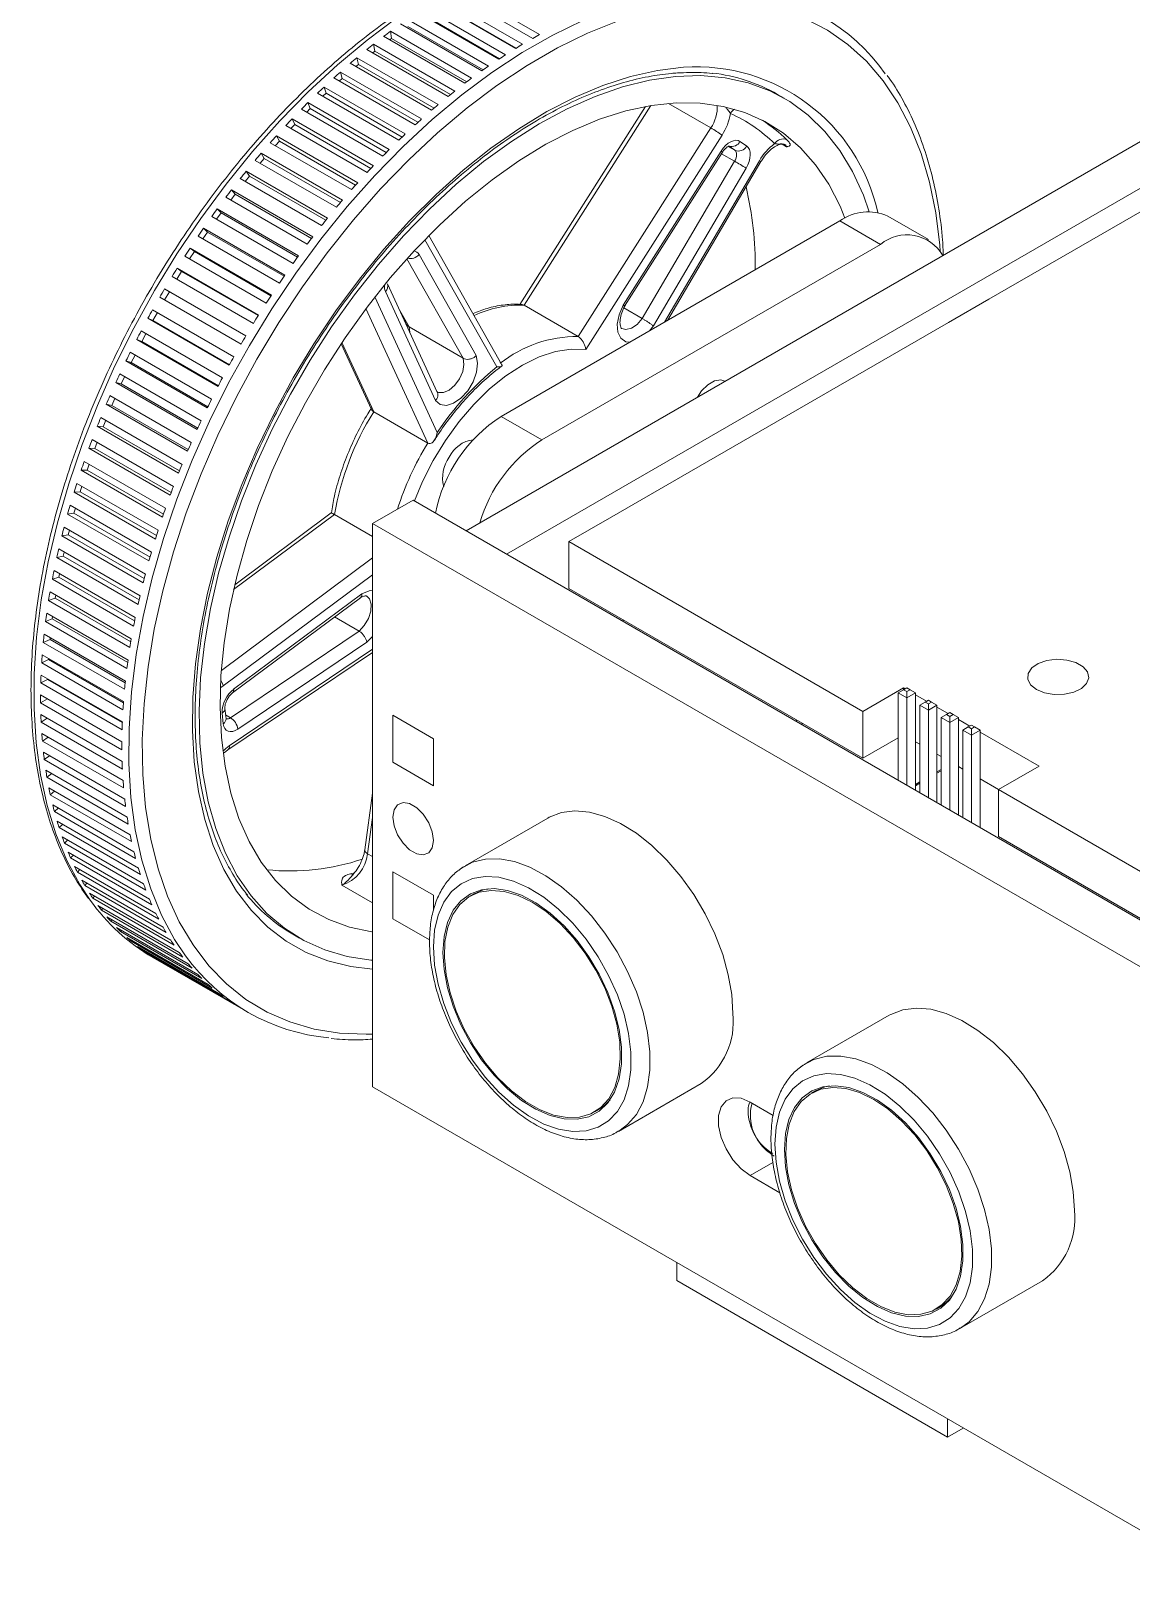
# Model space of a CAD drawing. Header units: millimetres. Extents: x 2 to 418, y 2 to 295.
# Drawn here: x 149.8 to 207.3, y 174.2 to 254.8 of the extents above; entities that cross this region are included whole.
import ezdxf

# ---------------------------------------------------------------- set-up
doc = ezdxf.new("R2010")
doc.units = ezdxf.units.MM

msp = doc.modelspace()

# ---------------------------------------------------------------- linework, layer by layer
at = {"color": 7, "linetype": 'Continuous', "lineweight": 15}
for p, q in [((175.151, 253.878), (170.909, 256.328)), ((175.505, 254.092), (171.262, 256.541)), ((176.04, 254.401), (171.797, 256.851)), ((176.393, 254.598), (172.151, 257.047)), ((174.264, 253.313), (170.021, 255.762)), ((174.617, 253.543), (170.374, 255.992)), ((174.307, 253.341), (170.397, 255.599)), ((175.167, 253.888), (171.27, 256.138)), ((172.849, 252.321), (168.606, 254.771)), ((168.658, 254.398), (168.606, 254.771)), ((173.379, 252.706), (169.137, 255.155)), ((173.731, 252.953), (169.488, 255.402)), ((173.447, 252.754), (169.526, 255.018)), ((171.972, 251.651), (167.729, 254.1)), ((167.796, 253.738), (167.729, 254.1)), ((172.499, 252.059), (168.256, 254.509)), ((168.567, 254.329), (168.658, 254.398)), ((172.59, 252.128), (168.658, 254.398)), ((216.819, 254.266), (172.554, 228.712)), ((170.757, 250.649), (166.515, 253.099)), ((166.808, 252.929), (166.94, 253.041)), ((171.101, 250.942), (166.859, 253.391)), ((166.94, 253.041), (166.859, 253.391)), ((170.889, 250.762), (166.94, 253.041)), ((171.624, 251.373), (167.382, 253.822)), ((167.683, 253.649), (167.796, 253.738)), ((171.736, 251.464), (167.796, 253.738)), ((218.94, 253.041), (174.675, 227.488)), ((169.899, 249.889), (165.656, 252.338)), ((165.942, 252.173), (166.092, 252.308)), ((170.239, 250.196), (165.997, 252.645)), ((166.092, 252.308), (165.997, 252.645)), ((170.048, 250.024), (166.092, 252.308)), ((169.051, 249.093), (164.808, 251.542)), ((165.088, 251.381), (165.254, 251.539)), ((169.387, 249.414), (165.144, 251.863)), ((165.254, 251.539), (165.144, 251.863)), ((169.216, 249.252), (165.254, 251.539)), ((189.163, 251.275), (188.809, 251.479)), ((168.215, 248.263), (163.972, 250.712)), ((164.246, 250.554), (164.427, 250.736)), ((168.546, 248.597), (164.303, 251.047)), ((164.427, 250.736), (164.303, 251.047)), ((168.395, 248.446), (164.427, 250.736)), ((181.923, 250.846), (175.361, 240.519)), ((167.392, 247.401), (163.149, 249.85)), ((163.419, 249.695), (163.612, 249.901)), ((167.718, 247.748), (163.475, 250.197)), ((163.612, 249.901), (163.475, 250.197)), ((167.585, 247.608), (163.612, 249.901)), ((162.606, 248.804), (162.812, 249.035)), ((166.904, 246.867), (162.661, 249.316)), ((162.812, 249.035), (162.661, 249.316)), ((166.789, 246.739), (162.812, 249.035)), ((178.41, 238.841), (185.331, 249.732)), ((185.915, 249.352), (178.802, 238.158)), ((186.851, 249.024), (187.2, 248.786)), ((166.105, 245.956), (161.862, 248.405)), ((162.026, 248.139), (161.862, 248.405)), ((166.584, 246.508), (162.341, 248.957)), ((180.755, 240.477), (185.868, 248.523)), ((180.833, 240.427), (185.936, 248.459)), ((199.848, 240.795), (213.283, 248.551)), ((165.324, 245.017), (161.081, 247.466)), ((161.258, 247.215), (161.081, 247.466)), ((165.792, 245.585), (161.549, 248.035)), ((161.811, 247.884), (162.026, 248.139)), ((166.007, 245.841), (162.026, 248.139)), ((181.748, 239.781), (186.572, 247.987)), ((187.172, 247.633), (182.333, 239.4)), ((183.075, 239.684), (187.945, 247.97)), ((165.018, 244.635), (160.775, 247.084)), ((161.033, 246.935), (161.258, 247.215)), ((165.242, 244.915), (161.258, 247.215)), ((164.262, 243.659), (160.02, 246.108)), ((160.275, 245.961), (160.507, 246.265)), ((164.561, 244.05), (160.318, 246.5)), ((160.507, 246.265), (160.318, 246.5)), ((164.494, 243.964), (160.507, 246.265)), ((163.527, 242.658), (159.285, 245.108)), ((159.538, 244.961), (159.776, 245.291)), ((163.817, 243.059), (159.575, 245.508)), ((159.776, 245.291), (159.575, 245.508)), ((163.765, 242.988), (159.776, 245.291)), ((196.691, 243.9), (194.57, 245.125)), ((158.823, 243.939), (159.066, 244.293)), ((163.095, 242.045), (158.852, 244.494)), ((159.066, 244.293), (158.852, 244.494)), ((163.057, 241.99), (159.066, 244.293)), ((174.392, 234.672), (192.07, 244.877)), ((194.191, 243.653), (192.07, 244.877)), ((162.395, 241.009), (158.152, 243.458)), ((158.378, 243.275), (158.152, 243.458)), ((162.814, 241.635), (158.571, 244.084)), ((174.432, 237.364), (170.613, 244.113)), ((176.514, 233.447), (194.191, 243.653)), ((162.123, 240.591), (157.88, 243.04)), ((158.131, 242.896), (158.378, 243.275)), ((162.369, 240.97), (158.378, 243.275)), ((170.104, 243.124), (173.088, 237.851)), ((161.456, 239.528), (157.213, 241.977)), ((157.463, 241.833), (157.712, 242.236)), ((161.718, 239.953), (157.476, 242.402)), ((157.712, 242.236), (157.476, 242.402)), ((161.705, 239.932), (157.712, 242.236)), ((156.821, 240.753), (157.071, 241.181)), ((161.067, 238.879), (156.824, 241.329)), ((157.071, 241.181), (156.824, 241.329)), ((161.064, 238.876), (157.071, 241.181)), ((170.964, 235.507), (168.348, 241.186)), ((171.057, 235.936), (168.449, 241.599)), ((168.453, 241.589), (168.449, 241.599)), ((160.441, 237.79), (156.198, 240.239)), ((160.814, 238.448), (156.572, 240.897)), ((178.41, 238.841), (175.581, 240.474)), ((181.748, 239.781), (180.788, 240.335)), ((199.848, 240.795), (197.727, 239.57)), ((160.199, 237.352), (155.956, 239.802)), ((155.956, 239.802), (156.214, 239.672)), ((156.214, 239.672), (156.448, 240.095)), ((160.207, 237.367), (156.214, 239.672)), ((169.319, 239.71), (169.462, 239.457)), ((172.408, 237.709), (169.579, 239.342)), ((180.049, 229.365), (197.727, 239.57)), ((159.611, 236.244), (155.369, 238.693)), ((155.369, 238.693), (155.636, 238.582)), ((159.842, 236.686), (155.599, 239.136)), ((155.636, 238.582), (155.849, 238.991)), ((159.628, 236.277), (155.636, 238.582)), ((159.271, 235.571), (155.028, 238.02)), ((155.086, 237.48), (155.279, 237.875)), ((166.034, 238.468), (167.619, 235.027)), ((159.052, 235.124), (154.809, 237.573)), ((154.809, 237.573), (155.086, 237.48)), ((159.077, 235.176), (155.086, 237.48)), ((158.521, 233.994), (154.279, 236.443)), ((154.279, 236.443), (154.565, 236.369)), ((158.729, 234.445), (154.486, 236.894)), ((154.565, 236.369), (154.739, 236.748)), ((158.554, 234.066), (154.565, 236.369)), ((158.022, 232.857), (153.779, 235.307)), ((153.779, 235.307), (154.073, 235.252)), ((158.217, 233.311), (153.974, 235.76)), ((154.073, 235.252), (154.229, 235.613)), ((171.055, 235.963), (171.04, 235.973)), ((157.736, 232.17), (153.493, 234.619)), ((158.061, 232.95), (154.073, 235.252)), ((170.563, 233.283), (167.735, 234.916)), ((174.392, 234.672), (176.514, 233.447)), ((157.553, 231.715), (153.31, 234.164)), ((153.31, 234.164), (153.613, 234.128)), ((153.613, 234.128), (153.75, 234.471)), ((157.598, 231.828), (153.613, 234.128)), ((157.117, 230.57), (152.874, 233.019)), ((152.874, 233.019), (153.183, 233.002)), ((157.286, 231.026), (153.044, 233.475)), ((153.183, 233.002), (153.304, 233.325)), ((157.166, 230.703), (153.183, 233.002)), ((156.869, 229.879), (152.627, 232.328)), ((152.786, 231.874), (152.89, 232.176)), ((152.47, 231.872), (152.786, 231.874)), ((156.713, 229.422), (152.47, 231.872)), ((156.765, 229.577), (152.786, 231.874)), ((152.1, 230.725), (152.422, 230.746)), ((156.342, 228.276), (152.1, 230.725)), ((156.486, 228.732), (152.243, 231.181)), ((152.422, 230.746), (152.51, 231.027)), ((156.397, 228.452), (152.422, 230.746)), ((156.136, 227.587), (151.893, 230.036)), ((152.092, 229.622), (152.165, 229.879)), ((167.675, 229.08), (169.796, 230.304)), ((169.796, 230.304), (213.92, 204.833)), ((155.821, 226.446), (151.578, 228.895)), ((151.764, 229.581), (152.092, 229.622)), ((156.006, 227.132), (151.764, 229.581)), ((156.062, 227.33), (152.092, 229.622)), ((165.524, 229.643), (160.484, 225.892)), ((167.675, 228.407), (165.687, 229.554)), ((167.675, 229.08), (211.798, 203.608)), ((167.675, 229.08), (167.675, 199.684)), ((177.928, 228.14), (180.049, 229.365)), ((151.462, 228.442), (151.796, 228.501)), ((155.705, 225.993), (151.462, 228.442)), ((151.796, 228.501), (151.855, 228.735)), ((155.76, 226.213), (151.796, 228.501)), ((193.272, 219.282), (177.928, 228.14)), ((177.928, 225.691), (177.928, 228.14)), ((151.196, 227.31), (151.534, 227.388)), ((155.439, 224.86), (151.196, 227.31)), ((155.54, 225.31), (151.298, 227.759)), ((151.534, 227.388), (151.581, 227.596)), ((155.493, 225.102), (151.534, 227.388)), ((155.296, 224.183), (151.053, 226.632)), ((151.308, 226.282), (151.343, 226.464)), ((150.966, 226.186), (151.308, 226.282)), ((155.208, 223.737), (150.966, 226.186)), ((155.259, 224.001), (151.308, 226.282)), ((193.272, 216.833), (177.928, 225.691)), ((150.771, 225.072), (151.117, 225.188)), ((155.014, 222.623), (150.771, 225.072)), ((155.087, 223.065), (150.844, 225.514)), ((151.117, 225.188), (151.142, 225.342)), ((155.061, 222.911), (151.117, 225.188)), ((160.373, 220.248), (167.043, 225.212)), ((160.428, 220.445), (167.112, 225.419)), ((150.614, 223.972), (150.962, 224.105)), ((154.915, 221.959), (150.672, 224.408)), ((150.962, 224.105), (150.978, 224.231)), ((154.897, 221.833), (150.962, 224.105)), ((166.972, 223.473), (165.696, 224.209)), ((180.756, 223.977), (180.756, 224.058)), ((154.779, 220.866), (150.536, 223.316)), ((154.856, 221.522), (150.614, 223.972)), ((160.264, 218.952), (166.972, 223.473)), ((150.493, 222.885), (150.843, 223.037)), ((154.735, 220.436), (150.493, 222.885)), ((150.843, 223.037), (150.852, 223.133)), ((154.769, 220.771), (150.843, 223.037)), ((167.376, 222.893), (160.647, 218.358)), ((150.408, 221.815), (150.76, 221.985)), ((154.651, 219.366), (150.408, 221.815)), ((154.68, 219.79), (150.438, 222.239)), ((150.76, 221.985), (150.765, 222.05)), ((154.675, 219.725), (150.76, 221.985)), ((160.127, 217.273), (167.675, 222.36)), ((150.362, 220.764), (150.714, 220.951)), ((154.618, 218.731), (150.376, 221.18)), ((150.714, 220.951), (150.715, 220.984)), ((154.617, 218.698), (150.714, 220.951)), ((154.594, 217.691), (150.351, 220.14)), ((154.604, 218.314), (150.362, 220.764)), ((195.393, 220.507), (193.272, 219.282)), ((195.393, 220.416), (195.11, 220.253)), ((195.11, 215.691), (195.11, 220.253)), ((195.56, 219.993), (195.11, 220.253)), ((195.56, 220.512), (195.393, 220.416)), ((195.393, 220.507), (195.472, 220.462)), ((195.393, 220.507), (195.393, 220.416)), ((195.393, 220.416), (195.56, 220.32)), ((195.727, 220.416), (195.56, 220.512)), ((195.56, 220.32), (195.727, 220.416)), ((195.56, 220.32), (195.56, 219.993)), ((196.009, 220.253), (195.56, 219.993)), ((195.56, 215.431), (195.56, 219.993)), ((196.009, 220.253), (195.727, 220.416)), ((196.009, 215.172), (196.009, 220.253)), ((196.009, 220.151), (196.595, 219.813)), ((150.352, 219.732), (150.704, 219.936)), ((154.594, 217.283), (150.352, 219.732)), ((159.886, 218.639), (159.827, 219.197)), ((160.029, 218.896), (159.971, 219.454)), ((193.272, 219.282), (193.272, 216.833)), ((196.516, 219.768), (196.233, 219.604)), ((196.233, 215.043), (196.233, 219.604)), ((196.683, 219.345), (196.233, 219.604)), ((196.683, 219.864), (196.516, 219.768)), ((196.516, 219.768), (196.683, 219.671)), ((196.85, 219.768), (196.683, 219.864)), ((196.683, 219.671), (196.85, 219.768)), ((196.683, 219.671), (196.683, 219.345)), ((197.133, 219.604), (196.683, 219.345)), ((196.683, 214.783), (196.683, 219.345)), ((197.133, 219.604), (196.85, 219.768)), ((197.133, 214.523), (197.133, 219.604)), ((197.133, 219.503), (197.718, 219.165)), ((197.806, 219.216), (197.639, 219.119)), ((197.973, 219.119), (197.806, 219.216)), ((154.606, 216.672), (150.364, 219.121)), ((150.379, 218.722), (150.703, 218.926)), ((154.622, 216.273), (150.379, 218.722)), ((170.857, 217.853), (168.735, 219.077)), ((168.735, 216.628), (168.735, 219.077)), ((197.639, 219.119), (197.357, 218.956)), ((197.357, 214.394), (197.357, 218.956)), ((197.806, 218.696), (197.357, 218.956)), ((197.639, 219.119), (197.806, 219.023)), ((197.806, 219.023), (197.973, 219.119)), ((197.806, 219.023), (197.806, 218.696)), ((198.256, 218.956), (197.806, 218.696)), ((197.806, 214.135), (197.806, 218.696)), ((198.256, 218.956), (197.973, 219.119)), ((198.256, 213.875), (198.256, 218.956)), ((198.256, 218.855), (198.842, 218.516)), ((198.763, 218.471), (198.48, 218.308)), ((198.929, 218.567), (198.763, 218.471)), ((198.763, 218.471), (198.929, 218.374)), ((199.096, 218.471), (198.929, 218.567)), ((198.929, 218.374), (199.096, 218.471)), ((198.929, 218.374), (198.929, 218.048)), ((199.379, 218.308), (199.096, 218.471)), ((154.656, 215.677), (150.414, 218.126)), ((150.444, 217.736), (150.741, 217.937)), ((154.686, 215.287), (150.444, 217.736)), ((170.857, 215.403), (170.857, 217.853)), ((195.11, 217.894), (193.272, 216.833)), ((196.009, 217.702), (196.233, 217.573)), ((198.48, 213.746), (198.48, 218.308)), ((198.929, 218.048), (198.48, 218.308)), ((199.379, 218.308), (198.929, 218.048)), ((198.929, 213.486), (198.929, 218.048)), ((199.379, 213.227), (199.379, 218.308)), ((199.379, 218.206), (202.464, 216.425)), ((154.743, 214.706), (150.501, 217.155)), ((150.545, 216.776), (150.817, 216.972)), ((154.788, 214.327), (150.545, 216.776)), ((159.927, 217.113), (160.127, 217.273)), ((197.133, 217.053), (197.357, 216.924)), ((154.867, 213.761), (150.624, 216.21)), ((150.684, 215.842), (150.931, 216.033)), ((170.857, 215.403), (168.735, 216.628)), ((197.133, 216.053), (197.357, 216.182)), ((198.256, 216.405), (198.48, 216.276)), ((202.464, 216.425), (200.343, 215.2)), ((154.927, 213.393), (150.684, 215.842)), ((155.028, 212.845), (150.785, 215.294)), ((196.009, 215.405), (196.233, 215.534)), ((199.379, 215.757), (200.343, 215.2)), ((200.343, 215.2), (214.627, 206.955)), ((200.343, 215.2), (200.343, 212.751)), ((150.859, 214.937), (151.083, 215.122)), ((155.102, 212.488), (150.859, 214.937)), ((155.225, 211.958), (150.982, 214.407)), ((167.675, 215.014), (167.268, 212.054)), ((151.071, 214.063), (151.272, 214.24)), ((155.313, 211.614), (151.071, 214.063)), ((155.458, 211.103), (151.215, 213.552)), ((176.827, 213.718), (172.511, 211.226)), ((151.318, 213.22), (151.499, 213.388)), ((155.561, 210.771), (151.318, 213.22)), ((200.343, 212.751), (212.505, 205.73)), ((155.727, 210.28), (151.484, 212.729)), ((151.601, 212.411), (151.762, 212.569)), ((155.844, 209.962), (151.601, 212.411)), ((156.031, 209.491), (151.788, 211.941)), ((151.919, 211.637), (152.061, 211.783)), ((156.162, 209.187), (151.919, 211.637)), ((156.37, 208.738), (152.127, 211.188)), ((152.271, 210.898), (152.395, 211.033)), ((156.514, 208.449), (152.271, 210.898)), ((156.743, 208.022), (152.5, 210.472)), ((152.658, 210.197), (152.764, 210.319)), ((168.735, 210.912), (168.735, 208.462)), ((170.857, 209.687), (168.735, 210.912)), ((156.9, 207.748), (152.658, 210.197)), ((157.149, 207.345), (152.906, 209.794)), ((153.077, 209.535), (153.167, 209.644)), ((157.32, 207.086), (153.077, 209.535)), ((170.857, 209.687), (170.857, 208.925)), ((172.978, 209.764), (172.766, 209.641)), ((157.588, 206.706), (153.345, 209.155)), ((153.529, 208.912), (153.603, 209.007)), ((157.772, 206.463), (153.529, 208.912)), ((158.059, 206.108), (153.817, 208.557)), ((154.013, 208.331), (154.071, 208.41)), ((158.255, 205.882), (154.013, 208.331)), ((158.561, 205.552), (154.319, 208.001)), ((170.653, 207.355), (168.735, 208.462)), ((154.527, 207.791), (154.572, 207.855)), ((158.77, 205.342), (154.527, 207.791)), ((159.094, 205.037), (154.851, 207.487)), ((155.071, 207.294), (155.103, 207.341)), ((159.314, 204.845), (155.071, 207.294)), ((163.511, 207.657), (163.865, 207.453)), ((159.656, 204.567), (155.413, 207.016)), ((155.644, 206.841), (155.664, 206.871)), ((159.887, 204.392), (155.644, 206.841)), ((160.246, 204.14), (156.003, 206.59)), ((156.212, 206.444), (161.161, 203.586)), ((156.245, 206.432), (156.253, 206.445)), ((160.488, 203.983), (156.245, 206.432)), ((194.646, 203.431), (190.33, 200.939)), ((180.51, 197.369), (184.827, 199.861)), ((167.675, 199.684), (211.798, 174.212)), ((190.797, 199.477), (190.585, 199.354)), ((179.265, 198.383), (179.477, 198.505)), ((187.38, 198.899), (188.59, 198.201)), ((187.38, 195.062), (188.938, 194.162)), ((183.549, 190.52), (183.549, 189.581)), ((183.549, 189.581), (197.691, 181.417)), ((198.329, 187.083), (202.646, 189.574)), ((197.084, 188.096), (197.296, 188.218)), ((197.691, 182.356), (197.691, 181.417)), ((197.691, 181.417), (198.505, 181.887))]:
    msp.add_line(p, q, dxfattribs=at)
at = {"color": 8, "linetype": 'Continuous', "lineweight": 15}
for p, q in [((182.203, 250.894), (175.581, 240.474)), ((185.331, 249.732), (183.121, 251.007)), ((186.572, 247.987), (185.888, 248.382)), ((186.586, 248.564), (186.238, 248.764)), ((186.586, 248.564), (186.281, 248.772)), ((189.287, 248.747), (189.052, 248.882)), ((182.914, 239.591), (187.867, 248.019)), ((174.157, 237.255), (170.399, 243.896)), ((172.408, 237.709), (169.469, 242.901)), ((170.563, 233.283), (167.332, 240.301)), ((167.797, 240.908), (171.056, 233.832)), ((169.093, 240.2), (169.579, 239.342)), ((169.579, 239.342), (169.622, 239.053)), ((182.333, 239.4), (182.132, 239.14)), ((166.073, 238.526), (167.735, 234.916)), ((165.687, 229.554), (160.425, 225.638)), ((159.786, 221.424), (167.675, 227.295)), ((167.675, 226.416), (159.873, 220.61)), ((160.201, 217.483), (167.675, 222.521)), ((167.675, 223.184), (167.376, 222.893)), ((160.264, 218.952), (160.008, 219.1)), ((189.807, 218.752), (189.807, 218.833)), ((190.09, 218.67), (190.09, 218.589)), ((197.133, 216.121), (197.357, 216.25)), ((196.009, 215.472), (196.233, 215.602)), ((167.675, 213.745), (167.415, 211.854)), ((167.675, 211.704), (167.415, 211.854)), ((166.529, 210.814), (166.736, 210.86)), ((167.675, 209.287), (166.074, 210.211)), ((187.38, 195.062), (188.572, 195.75))]:
    msp.add_line(p, q, dxfattribs=at)
at = {"color": 8, "linetype": 'Continuous', "lineweight": 15, "flags": 128}
for points in [[(197.306, 243.3), (197.282, 243.607), (197.075, 245.295), (196.75, 246.891), (196.309, 248.387), (195.755, 249.775), (195.09, 251.045), (194.32, 252.191), (193.447, 253.206), (192.477, 254.085), (191.416, 254.822), (190.269, 255.413), (189.044, 255.855), (187.747, 256.146), (186.385, 256.282), (184.967, 256.265)], [(168.959, 255.483), (167.389, 254.315), (165.84, 253.024), (164.322, 251.617), (162.842, 250.104), (161.408, 248.491), (160.03, 246.789), (158.714, 245.006), (157.468, 243.153), (156.299, 241.24), (155.213, 239.277), (154.216, 237.277), (153.315, 235.249), (152.514, 233.205), (151.817, 231.157), (151.229, 229.116), (150.753, 227.094), (150.39, 225.102), (150.145, 223.15), (150.017, 221.25), (150.008, 219.413), (150.117, 217.649), (150.344, 215.967), (150.688, 214.377), (151.147, 212.888), (151.718, 211.509), (152.398, 210.246), (152.941, 209.429)], [(157.92, 206.531), (157.347, 207.388), (156.667, 208.651), (156.097, 210.031), (155.638, 211.519), (155.294, 213.109), (155.067, 214.791), (154.957, 216.556), (154.967, 218.393), (155.095, 220.292), (155.34, 222.244), (155.702, 224.237), (156.179, 226.259), (156.767, 228.3), (157.464, 230.348), (158.265, 232.391), (159.166, 234.419), (160.163, 236.42), (161.248, 238.382), (162.418, 240.295), (163.664, 242.148), (164.98, 243.931), (166.358, 245.634), (167.791, 247.246), (169.271, 248.76), (170.79, 250.166), (172.339, 251.457), (173.909, 252.626), (175.491, 253.666), (177.078, 254.571), (178.659, 255.336)], [(180.456, 255.294), (178.896, 254.669), (177.322, 253.9), (175.743, 252.991), (174.169, 251.946), (172.608, 250.771), (171.07, 249.474), (169.562, 248.062), (168.095, 246.543), (166.675, 244.925), (165.312, 243.218), (164.014, 241.432), (162.787, 239.577), (161.638, 237.663), (160.575, 235.701), (159.603, 233.704), (158.727, 231.681), (157.954, 229.645), (157.287, 227.608), (156.73, 225.581), (156.287, 223.575), (155.959, 221.603), (155.749, 219.674), (155.658, 217.802), (155.687, 215.996), (155.834, 214.266), (156.1, 212.623), (156.484, 211.075), (156.981, 209.633), (157.591, 208.303), (158.309, 207.094), (159.132, 206.013), (160.054, 205.065), (161.07, 204.256), (162.175, 203.592), (163.361, 203.075), (164.623, 202.708), (165.954, 202.494), (167.344, 202.435), (167.675, 202.443)], [(167.675, 205.832), (166.541, 205.966), (165.344, 206.259), (164.219, 206.702), (163.175, 207.292), (162.217, 208.025), (161.351, 208.896), (160.584, 209.9), (159.92, 211.03), (159.364, 212.279), (158.919, 213.639), (158.588, 215.101), (158.373, 216.656), (158.276, 218.293), (158.298, 220.001), (158.437, 221.771), (158.694, 223.589), (159.066, 225.445), (159.551, 227.327), (160.147, 229.222), (160.848, 231.117), (161.651, 233.001), (162.551, 234.862), (163.541, 236.687), (164.615, 238.465), (165.767, 240.183), (166.988, 241.831), (168.271, 243.399), (169.607, 244.875), (170.988, 246.251), (172.405, 247.517), (173.849, 248.666), (175.309, 249.689), (176.778, 250.581), (178.245, 251.335), (179.701, 251.947), (181.136, 252.412), (182.541, 252.727), (183.907, 252.891)], [(189.287, 248.747), (189.15, 248.865), (189.145, 248.868)], [(181.097, 238.542), (180.893, 238.573), (180.633, 238.75), (180.479, 239.07), (180.448, 239.496), (180.543, 239.983), (180.755, 240.477)], [(180.682, 239.258), (180.896, 239.203), (181.183, 239.274), (181.48, 239.475), (181.748, 239.781)], [(178.802, 238.158), (178.034, 238.184), (177.219, 238.056), (176.37, 237.778), (175.505, 237.355), (174.638, 236.794), (173.787, 236.107), (172.966, 235.305), (172.192, 234.405), (171.479, 233.422), (170.839, 232.375), (170.286, 231.283), (169.864, 230.265)], [(171.054, 235.96), (171.123, 235.928), (171.387, 235.919), (171.682, 236.047), (171.972, 236.298), (172.216, 236.636), (172.383, 237.018), (172.449, 237.392), (172.408, 237.709)], [(166.972, 223.473), (167.246, 223.766), (167.461, 224.128), (167.587, 224.513), (167.608, 224.869), (167.52, 225.148), (167.379, 225.291)], [(167.112, 225.419), (167.494, 225.58), (167.675, 225.601)], [(159.873, 220.61), (159.763, 220.533), (159.736, 220.515)], [(167.415, 211.854), (167.353, 211.896), (167.306, 211.942), (167.277, 211.989), (167.267, 212.037), (167.268, 212.054)], [(172.193, 211.01), (172.297, 211.089), (172.892, 211.408), (173.564, 211.575), (174.298, 211.587), (175.08, 211.444), (175.892, 211.148), (176.717, 210.706), (177.538, 210.128), (178.337, 209.426), (179.097, 208.614), (179.802, 207.71), (180.437, 206.734), (180.988, 205.705), (181.444, 204.647), (181.794, 203.581), (182.032, 202.53), (182.152, 201.518), (182.152, 200.564), (182.032, 199.69), (181.794, 198.914), (181.444, 198.253), (180.988, 197.721), (180.535, 197.384)], [(166.529, 210.814), (166.6, 210.783), (166.646, 210.772)], [(190.012, 200.724), (190.116, 200.802), (190.711, 201.121), (191.383, 201.288), (192.117, 201.3), (192.899, 201.157), (193.711, 200.861), (194.536, 200.42), (195.357, 199.841), (196.156, 199.139), (196.916, 198.327), (197.621, 197.423), (198.256, 196.447), (198.807, 195.419), (199.263, 194.36), (199.613, 193.294), (199.851, 192.244), (199.971, 191.231), (199.971, 190.277), (199.851, 189.403), (199.613, 188.627), (199.263, 187.966), (198.807, 187.434), (198.354, 187.097)]]:
    msp.add_lwpolyline(points, dxfattribs=at)
at = {"color": 7, "linetype": 'Continuous', "lineweight": 15, "flags": 128}
for points in [[(164.426, 237.615), (165.541, 239.346), (166.729, 241.011), (167.983, 242.598), (169.293, 244.096), (170.651, 245.497), (172.048, 246.791), (173.475, 247.968), (174.922, 249.022), (176.38, 249.945), (177.839, 250.73), (179.288, 251.374), (180.72, 251.871), (182.123, 252.219), (183.489, 252.414), (184.808, 252.456), (186.073, 252.344), (187.274, 252.08), (188.403, 251.664), (189.453, 251.1), (190.417, 250.391), (191.288, 249.542), (192.061, 248.559), (192.731, 247.448), (193.292, 246.217), (193.597, 245.358)], [(165.167, 237.11), (166.242, 238.777), (167.39, 240.378), (168.602, 241.903), (169.869, 243.339), (171.183, 244.677), (172.535, 245.907), (173.914, 247.022), (175.311, 248.013), (176.717, 248.873), (178.121, 249.596), (179.515, 250.177), (180.887, 250.612), (182.228, 250.898), (183.53, 251.033), (184.782, 251.017), (185.976, 250.848), (187.104, 250.528), (188.157, 250.06), (189.129, 249.447), (190.012, 248.693), (190.801, 247.804), (191.489, 246.785), (192.073, 245.644), (192.329, 245.016)], [(185.868, 248.523), (185.979, 248.677), (186.103, 248.813), (186.235, 248.926), (186.371, 249.01), (186.506, 249.063), (186.633, 249.084), (186.75, 249.07), (186.851, 249.024)], [(186.572, 247.987), (186.615, 248.072), (186.649, 248.16), (186.67, 248.247), (186.678, 248.33), (186.674, 248.405), (186.656, 248.471), (186.626, 248.525), (186.586, 248.564)], [(187.2, 248.786), (187.282, 248.708), (187.341, 248.601), (187.376, 248.469), (187.385, 248.318), (187.368, 248.152), (187.326, 247.979), (187.26, 247.803), (187.172, 247.633)], [(173.088, 237.851), (173.157, 237.453), (173.099, 236.979), (172.921, 236.481), (172.641, 236.013), (172.29, 235.626), (171.906, 235.361), (171.531, 235.248), (171.205, 235.298), (170.964, 235.507)], [(167.675, 206.3), (167.579, 206.308), (166.346, 206.497), (165.18, 206.837), (164.089, 207.328), (163.081, 207.965), (162.163, 208.744), (161.34, 209.661), (160.618, 210.709), (160.002, 211.881), (159.496, 213.169), (159.103, 214.565), (158.825, 216.06), (158.666, 217.643), (158.625, 219.304), (158.704, 221.032), (158.901, 222.816), (159.215, 224.643), (159.644, 226.501), (160.185, 228.379), (160.836, 230.263), (161.59, 232.141), (162.444, 234.001), (163.391, 235.83), (164.426, 237.615)], [(167.675, 207.772), (167.641, 207.777), (166.479, 208.021), (165.387, 208.415), (164.374, 208.956), (163.445, 209.64), (162.608, 210.462), (161.869, 211.417), (161.233, 212.498), (160.703, 213.698), (160.285, 215.007), (159.98, 216.417), (159.792, 217.917), (159.721, 219.498), (159.767, 221.148), (159.931, 222.856), (160.211, 224.609), (160.606, 226.396), (161.112, 228.204), (161.726, 230.019), (162.444, 231.83), (163.261, 233.624), (164.17, 235.388), (165.167, 237.11)], [(184.635, 235.686), (184.849, 236.001), (185.178, 236.329), (185.527, 236.531), (185.856, 236.582), (186.065, 236.518)], [(202.323, 220.425), (202.017, 220.673), (201.867, 220.964), (201.888, 221.268), (202.08, 221.551), (202.42, 221.783), (202.873, 221.939), (203.388, 222.001), (203.911, 221.964), (204.384, 221.83), (204.757, 221.615), (204.988, 221.342), (205.053, 221.04), (204.945, 220.743), (204.675, 220.482), (204.273, 220.285), (203.783, 220.175), (203.257, 220.162), (202.752, 220.249), (202.323, 220.425)], [(160.647, 218.358), (160.511, 218.281), (160.378, 218.236), (160.253, 218.225), (160.14, 218.247), (160.043, 218.302), (159.967, 218.388), (159.914, 218.502), (159.886, 218.639)], [(170.857, 212.545), (170.793, 212.163), (170.609, 211.901), (170.326, 211.791), (169.98, 211.845), (169.612, 212.058), (169.266, 212.403), (168.984, 212.839), (168.799, 213.314), (168.735, 213.77), (168.799, 214.152), (168.984, 214.414), (169.266, 214.524), (169.612, 214.47), (169.98, 214.257), (170.326, 213.912), (170.609, 213.476), (170.793, 213.001), (170.857, 212.545)], [(186.484, 203.524), (186.424, 204.51), (186.244, 205.544), (185.949, 206.605), (185.545, 207.67), (185.04, 208.717), (184.446, 209.722), (183.774, 210.664), (183.039, 211.524), (182.258, 212.283), (181.446, 212.926), (180.62, 213.437), (179.8, 213.806), (179.001, 214.026), (178.24, 214.092), (177.536, 214.002), (176.901, 213.759), (176.827, 213.718)], [(170.854, 206.992), (170.914, 206.047), (171.094, 205.054), (171.39, 204.037), (171.793, 203.02), (172.296, 202.026), (172.886, 201.078), (173.55, 200.199), (174.271, 199.409), (175.033, 198.728), (175.818, 198.17), (176.607, 197.749), (177.383, 197.475), (178.127, 197.354), (178.821, 197.389), (179.45, 197.579), (179.998, 197.92), (180.452, 198.404), (180.803, 199.02), (181.042, 199.752), (181.162, 200.584), (181.162, 201.497), (181.042, 202.469), (180.803, 203.476), (180.452, 204.497), (179.998, 205.505), (179.45, 206.479), (178.821, 207.395), (178.127, 208.232), (177.383, 208.97), (176.607, 209.592), (175.818, 210.082), (175.033, 210.431), (174.271, 210.629), (173.55, 210.672), (172.886, 210.559), (172.296, 210.292), (171.793, 209.879), (171.39, 209.327), (171.094, 208.651), (170.914, 207.867), (170.854, 206.992)], [(171.349, 206.706), (171.409, 207.536), (171.589, 208.274), (171.883, 208.902), (172.285, 209.403), (172.783, 209.765), (173.364, 209.978), (174.015, 210.036), (174.717, 209.938), (175.453, 209.687), (176.203, 209.288), (176.949, 208.753), (177.67, 208.096), (178.349, 207.332), (178.967, 206.482), (179.509, 205.569), (179.96, 204.615), (180.309, 203.646), (180.547, 202.686), (180.667, 201.76), (180.667, 200.893), (180.547, 200.106), (180.309, 199.421), (179.96, 198.855), (179.509, 198.422), (178.967, 198.134), (178.349, 197.998), (177.67, 198.018), (176.949, 198.193), (176.203, 198.519), (175.453, 198.987), (174.717, 199.585), (174.015, 200.298), (173.364, 201.107), (172.783, 201.992), (172.285, 202.928), (171.883, 203.893), (171.589, 204.861), (171.409, 205.807), (171.349, 206.706)], [(176.005, 209.325), (175.268, 209.68), (174.55, 209.888), (173.87, 209.944), (173.246, 209.847), (172.694, 209.598), (172.227, 209.204), (171.859, 208.676), (171.598, 208.027), (171.452, 207.275), (171.423, 206.437), (171.514, 205.537), (171.722, 204.598), (172.04, 203.643), (172.462, 202.698), (172.975, 201.786), (173.568, 200.933), (174.223, 200.159), (174.925, 199.485), (175.656, 198.928), (176.396, 198.503), (177.125, 198.221), (177.826, 198.088), (178.481, 198.109), (179.071, 198.283), (179.582, 198.605), (180.001, 199.068), (180.317, 199.658), (180.521, 200.361), (180.608, 201.159), (180.577, 202.03), (180.427, 202.953), (180.164, 203.903), (179.792, 204.856), (179.323, 205.788), (178.768, 206.673), (178.142, 207.489), (177.461, 208.215), (176.743, 208.833), (176.005, 209.325)], [(173.713, 210.029), (173.458, 209.969), (172.978, 209.764)], [(204.303, 193.237), (204.243, 194.223), (204.063, 195.258), (203.768, 196.319), (203.364, 197.384), (202.859, 198.43), (202.265, 199.435), (201.593, 200.378), (200.859, 201.238), (200.077, 201.997), (199.265, 202.639), (198.439, 203.15), (197.619, 203.52), (196.82, 203.74), (196.06, 203.805), (195.355, 203.716), (194.72, 203.472), (194.646, 203.431)], [(188.673, 196.705), (188.733, 195.76), (188.913, 194.768), (189.209, 193.751), (189.613, 192.733), (190.115, 191.739), (190.705, 190.791), (191.369, 189.912), (192.09, 189.123), (192.852, 188.441), (193.637, 187.883), (194.427, 187.462), (195.202, 187.188), (195.946, 187.067), (196.64, 187.102), (197.269, 187.293), (197.817, 187.634), (198.272, 188.118), (198.622, 188.733), (198.861, 189.465), (198.981, 190.298), (198.981, 191.21), (198.861, 192.182), (198.622, 193.19), (198.272, 194.21), (197.817, 195.219), (197.269, 196.193), (196.64, 197.109), (195.946, 197.945), (195.202, 198.683), (194.427, 199.305), (193.637, 199.796), (192.852, 200.144), (192.09, 200.342), (191.369, 200.385), (190.705, 200.272), (190.115, 200.006), (189.613, 199.592), (189.209, 199.041), (188.913, 198.365), (188.733, 197.58), (188.673, 196.705)], [(187.38, 198.899), (186.912, 199.092), (186.481, 199.114), (186.124, 198.962), (185.868, 198.65), (185.735, 198.203), (185.735, 197.657), (185.868, 197.056), (186.124, 196.449), (186.481, 195.885), (186.912, 195.41), (187.38, 195.062)], [(189.168, 196.419), (189.228, 197.249), (189.408, 197.987), (189.702, 198.615), (190.104, 199.116), (190.602, 199.478), (191.183, 199.691), (191.834, 199.749), (192.536, 199.651), (193.272, 199.4), (194.022, 199.001), (194.768, 198.467), (195.489, 197.809), (196.168, 197.045), (196.786, 196.196), (197.328, 195.282), (197.779, 194.328), (198.128, 193.359), (198.366, 192.399), (198.486, 191.473), (198.486, 190.606), (198.366, 189.82), (198.128, 189.134), (197.779, 188.568), (197.328, 188.135), (196.786, 187.847), (196.168, 187.711), (195.489, 187.731), (194.768, 187.906), (194.022, 188.232), (193.272, 188.7), (192.536, 189.298), (191.834, 190.011), (191.183, 190.82), (190.602, 191.705), (190.104, 192.641), (189.702, 193.606), (189.408, 194.574), (189.228, 195.52), (189.168, 196.419)], [(193.835, 199.033), (193.097, 199.39), (192.379, 199.6), (191.699, 199.658), (191.073, 199.562), (190.52, 199.315), (190.052, 198.924), (189.682, 198.398), (189.42, 197.75), (189.272, 196.999), (189.242, 196.163), (189.331, 195.263), (189.537, 194.324), (189.854, 193.369), (190.274, 192.424), (190.787, 191.512), (191.378, 190.657), (192.033, 189.882), (192.735, 189.207), (193.465, 188.648), (194.204, 188.221), (194.935, 187.937), (195.636, 187.802), (196.291, 187.821), (196.882, 187.993), (197.395, 188.313), (197.815, 188.774), (198.132, 189.362), (198.338, 190.064), (198.427, 190.86), (198.397, 191.731), (198.249, 192.653), (197.987, 193.603), (197.617, 194.557), (197.149, 195.488), (196.596, 196.374), (195.971, 197.192), (195.29, 197.919), (194.572, 198.538), (193.835, 199.033)], [(191.532, 199.742), (191.286, 199.685), (190.797, 199.477)], [(179.477, 198.505), (179.794, 198.728), (180.074, 199.009)], [(197.296, 188.218), (197.607, 188.436), (197.893, 188.722)]]:
    msp.add_lwpolyline(points, dxfattribs=at)
at = {"color": 7, "linetype": 'Continuous', "lineweight": 15}
for centre, radius, start, end in [((185.963, 246.548), 10.387, 35.3476, 84.64591), ((189.234, 226.893), 34.68, 126.49845, 127.2205), ((190.343, 225.459), 36.493, 128.29342, 128.99133), ((190.443, 228.933), 29.26, 120.70033, 121.50871), ((189.552, 230.47), 27.483, 118.60735, 119.45019), ((191.469, 224.092), 38.264, 130.02979, 130.70603), ((191.411, 227.392), 31.079, 122.7086, 123.48501), ((192.656, 222.737), 40.065, 131.71372, 132.36915), ((193.476, 224.443), 34.68, 126.49845, 127.2205), ((192.404, 225.923), 32.853, 124.63859, 125.3872), ((184.405, 243.764), 8.883, 60.28001, 83.42896), ((193.739, 221.57), 41.657, 133.3487, 133.98772), ((194.586, 223.01), 36.493, 128.29342, 128.99133), ((194.87, 220.417), 43.273, 134.94135, 135.56425), ((195.712, 221.643), 38.264, 130.02979, 130.70603), ((195.937, 219.387), 44.755, 136.49576, 137.10489), ((196.899, 220.288), 40.065, 131.71372, 132.36915), ((183.385, 250.989), 3.014, 327.08795, 350.26103), ((183.156, 243.319), 7.843, 45.43651, 65.92508), ((183.607, 243.318), 8.119, 45.50479, 56.99929), ((196.977, 218.436), 46.165, 138.01642, 138.61298), ((197.982, 219.121), 41.657, 133.3487, 133.98772), ((182.038, 244.026), 6.587, 53.94621, 60.01275), ((189.094, 248.645), 0.507, 66.35707, 148.96686), ((197.945, 217.596), 47.447, 139.50763, 140.09333), ((199.113, 217.968), 43.273, 134.94135, 135.56425), ((186.775, 248.999), 0.475, 246.41394, 333.36679), ((190.352, 246.6), 2.861, 126.26147, 150.26559), ((198.777, 216.91), 48.525, 140.97273, 141.54993), ((200.179, 216.938), 44.755, 136.49576, 137.10489), ((168.822, 217.237), 35.505, 58.88061, 60.00528), ((201.219, 215.987), 46.165, 138.01642, 138.61298), ((169.289, 242.477), 18.362, 359.52897, 13.14163), ((199.578, 216.284), 49.541, 142.41658, 142.98573), ((202.188, 215.147), 47.447, 139.50763, 140.09333), ((200.231, 215.798), 50.356, 143.84199, 144.40503), ((203.02, 214.461), 48.525, 140.97273, 141.54993), ((193.535, 242.833), 2.515, 65.69284, 125.61762), ((200.797, 215.399), 51.048, 145.25302, 145.81083), ((201.224, 215.115), 51.561, 146.65281, 147.20684), ((203.82, 213.834), 49.541, 142.41658, 142.98573), ((195.567, 241.997), 2.153, 30.00778, 129.73709), ((204.474, 213.349), 50.356, 143.84199, 144.40503), ((201.431, 214.983), 51.807, 148.04413, 148.59664), ((205.04, 212.95), 51.048, 145.25302, 145.81083), ((201.572, 214.898), 51.971, 149.4315, 149.98271), ((205.466, 212.665), 51.561, 146.65281, 147.20684), ((201.504, 214.936), 51.893, 150.81704, 151.36889), ((205.674, 212.534), 51.807, 148.04413, 148.59664), ((201.298, 215.046), 51.66, 152.20471, 152.75823), ((205.815, 212.449), 51.971, 149.4315, 149.98271), ((178.343, 232.388), 6.453, 89.40839, 128.40191), ((200.928, 215.232), 51.245, 153.59766, 154.15416), ((205.747, 212.487), 51.893, 150.81704, 151.36889), ((183.643, 225.544), 15.071, 129.00606, 146.63767), ((200.404, 215.481), 50.665, 154.99894, 155.55966), ((205.541, 212.597), 51.66, 152.20471, 152.75823), ((199.724, 215.784), 49.92, 156.41224, 156.97847), ((205.171, 212.783), 51.245, 153.59766, 154.15416), ((198.872, 216.138), 48.998, 157.84054, 158.41387), ((180.471, 226.981), 15.006, 148.07527, 170.12607), ((178.574, 228.149), 7.748, 122.6593, 168.99541), ((204.646, 213.032), 50.665, 154.99894, 155.55966), ((197.842, 216.536), 47.893, 159.28748, 159.86975), ((203.966, 213.335), 49.92, 156.41224, 156.97847), ((173.141, 231.855), 1.62, 97.50636, 154.50895), ((180.692, 226.938), 7.735, 122.69712, 163.55755), ((196.695, 216.945), 46.676, 160.75714, 161.34953), ((203.115, 213.689), 48.998, 157.84054, 158.41387), ((173.159, 231.48), 1.828, 144.07727, 194.74391), ((195.467, 217.348), 45.384, 162.25334, 162.85673), ((202.084, 214.087), 47.893, 159.28748, 159.86975), ((194.094, 217.76), 43.95, 163.77974, 164.39609), ((200.938, 214.496), 46.676, 160.75714, 161.34953), ((192.551, 218.176), 42.352, 165.34011, 165.9721), ((199.71, 214.899), 45.384, 162.25334, 162.85673), ((190.968, 218.557), 40.724, 166.94, 167.58867), ((198.336, 215.31), 43.95, 163.77974, 164.39609), ((189.275, 218.913), 38.994, 168.58341, 169.25127), ((196.794, 215.727), 42.352, 165.34011, 165.9721), ((187.529, 219.227), 37.22, 170.27511, 170.96412), ((195.211, 216.108), 40.724, 166.94, 167.58867), ((185.795, 219.486), 35.466, 172.02214, 172.7334), ((193.518, 216.464), 38.994, 168.58341, 169.25127), ((184.004, 219.696), 33.663, 173.82807, 174.56438), ((191.772, 216.778), 37.22, 170.27511, 170.96412), ((182.183, 219.852), 31.835, 175.69978, 176.46404), ((190.037, 217.036), 35.466, 172.02214, 172.7334), ((180.297, 219.948), 29.946, 177.64255, 178.43925), ((188.247, 217.247), 33.663, 173.82807, 174.56438), ((178.593, 219.976), 28.242, 179.66648, 180.49409), ((161.346, 219.234), 1.519, 127.14685, 181.38959), ((186.425, 217.403), 31.835, 175.69978, 176.46404), ((176.812, 219.941), 26.461, 181.77448, 182.6391), ((184.539, 217.499), 29.946, 177.64255, 178.43925), ((159.823, 218.247), 0.831, 7.6584, 57.98414), ((175.152, 219.846), 24.798, 183.977, 184.87935), ((182.836, 217.526), 28.242, 179.66648, 180.49409), ((173.441, 219.679), 23.079, 186.27823, 187.22588), ((171.908, 219.463), 21.531, 188.69003, 189.68226), ((181.055, 217.492), 26.461, 181.77448, 182.6391), ((170.459, 219.196), 20.057, 191.21807, 192.25809), ((179.395, 217.396), 24.798, 183.977, 184.87935), ((169.076, 218.875), 18.637, 193.86986, 194.96247), ((177.684, 217.229), 23.079, 186.27823, 187.22588), ((167.839, 218.525), 17.352, 196.65355, 197.79907), ((176.151, 217.014), 21.531, 188.69003, 189.68226), ((174.702, 216.747), 20.057, 191.21807, 192.25809), ((166.699, 218.139), 16.148, 199.57425, 200.77602), ((165.677, 217.733), 15.048, 202.63779, 203.8974), ((173.318, 216.426), 18.637, 193.86986, 194.96247), ((164.783, 217.319), 14.062, 205.84788, 207.1655), ((163.375, 222.781), 11.825, 264.06588, 288.59175), ((165.488, 212.059), 1.938, 287.60931, 353.9359), ((164.009, 216.905), 13.185, 209.20522, 210.58041), ((172.082, 216.075), 17.352, 196.65355, 197.79907), ((163.341, 216.495), 12.401, 212.70735, 214.14027), ((170.941, 215.69), 16.148, 199.57425, 200.77602), ((167.948, 215.275), 8.816, 218.62401, 239.78006), ((161.528, 215.552), 10.546, 215.49221, 239.72992), ((162.797, 216.111), 11.735, 216.35048, 217.83713), ((169.92, 215.284), 15.048, 202.63779, 203.8974), ((169.025, 214.869), 14.062, 205.84788, 207.1655), ((162.36, 215.758), 11.173, 220.12549, 221.66181), ((162.031, 215.453), 10.724, 224.01905, 225.59806), ((168.252, 214.456), 13.185, 209.20522, 210.58041), ((161.807, 215.215), 10.397, 228.01371, 229.62493), ((167.584, 214.045), 12.401, 212.70735, 214.14027), ((161.655, 215.031), 10.159, 232.08681, 233.72334), ((161.582, 214.929), 10.033, 236.21421, 237.86432), ((167.04, 213.662), 11.735, 216.35048, 217.83713), ((166.356, 212.584), 10.383, 215.65882, 264.65341), ((166.603, 213.309), 11.173, 220.12549, 221.66181), ((166.273, 213.004), 10.724, 224.01905, 225.59806), ((166.049, 212.766), 10.397, 228.01371, 229.62493), ((165.898, 212.582), 10.159, 232.08681, 233.72334), ((165.825, 212.479), 10.033, 236.21421, 237.86432), ((182.533, 203.105), 3.973, 305.26043, 6.05174), ((200.352, 192.818), 3.973, 305.26059, 6.05166)]:
    msp.add_arc(centre, radius, start, end, dxfattribs=at)
at = {"color": 8, "linetype": 'Continuous', "lineweight": 15}
for centre, radius, start, end in [((184.588, 243.232), 9.683, 12.45986, 94.03132), ((183.77, 250.817), 1.901, 325.17506, 2.7062), ((186.85, 250.224), 0.556, 120.79876, 152.69223), ((186.419, 249.246), 0.486, 253.8225, 332.80474), ((185.807, 248.388), 0.148, 28.37352, 65.41013), ((187.534, 247.409), 0.696, 53.76403, 61.33424), ((169.656, 243.495), 0.582, 254.38987, 320.35154), ((169.795, 242.959), 0.35, 28.05055, 82.78727), ((169.039, 241.469), 0.746, 175.24957, 202.31396), ((168.094, 241.468), 0.38, 312.12757, 18.66168), ((175.354, 235.01), 5.469, 87.62107, 115.7656), ((184.048, 224.986), 15.833, 148.39754, 162.18537), ((159.121, 220.477), 0.764, 9.98258, 34.18531), ((160.235, 220.393), 0.2, 313.98569, 15.13443), ((159.688, 219.444), 0.284, 299.43347, 0.76142), ((159.747, 218.885), 0.282, 299.32196, 2.09053), ((160.078, 219.186), 0.299, 260.49377, 308.51962), ((161.552, 215.504), 2.397, 124.32832, 134.74592), ((159.984, 217.442), 0.221, 310.38029, 10.92724), ((189.635, 198.187), 2.243, 163.14433, 241.56842)]:
    msp.add_arc(centre, radius, start, end, dxfattribs=at)
at = {"color": 7, "linetype": 'Continuous', "lineweight": 15}
for points, knots in [([(179.631, 259.826), (179.383, 259.806), (178.667, 259.748), (177.456, 259.545), (175.992, 259.176), (174.504, 258.67), (173, 258.031), (171.488, 257.264), (169.974, 256.371), (168.468, 255.359), (166.976, 254.231), (165.506, 252.994), (164.065, 251.655), (162.66, 250.22), (161.297, 248.696), (159.985, 247.091), (158.729, 245.413), (157.535, 243.67), (156.409, 241.871), (155.357, 240.025), (154.384, 238.142), (153.494, 236.23), (152.693, 234.299), (151.985, 232.358), (151.372, 230.418), (150.858, 228.487), (150.446, 226.575), (150.138, 224.692), (149.936, 222.847), (149.841, 221.049), (149.853, 219.307), (149.974, 217.629), (150.202, 216.025), (150.538, 214.502), (150.979, 213.068), (151.526, 211.734), (152.14, 210.54), (152.62, 209.849), (152.846, 209.524)], [0, 0, 0, 0, 0.014941, 0.043063, 0.071229, 0.099442, 0.127686, 0.155947, 0.184215, 0.212481, 0.240742, 0.268996, 0.297243, 0.325482, 0.353714, 0.38194, 0.410162, 0.43838, 0.466596, 0.494811, 0.523027, 0.551245, 0.579465, 0.60769, 0.635921, 0.664158, 0.692404, 0.72066, 0.748925, 0.777201, 0.805485, 0.833777, 0.862072, 0.890359, 0.918628, 0.946863, 0.975045, 1, 1, 1, 1]), ([(161.156, 209.702), (161.124, 209.737), (160.839, 210.054), (160.382, 210.768), (159.798, 211.843), (159.319, 213.034), (158.937, 214.32), (158.655, 215.696), (158.477, 217.154), (158.402, 218.686), (158.431, 220.283), (158.566, 221.936), (158.804, 223.636), (159.146, 225.371), (159.589, 227.131), (160.13, 228.907), (160.768, 230.687), (161.497, 232.46), (162.314, 234.216), (163.213, 235.945), (164.191, 237.635), (165.239, 239.277), (166.354, 240.862), (167.526, 242.378), (168.75, 243.818), (170.019, 245.173), (171.323, 246.434), (172.655, 247.595), (174.008, 248.648), (175.372, 249.588), (176.74, 250.409), (178.102, 251.106), (179.451, 251.676), (180.779, 252.116), (182.055, 252.418), (182.984, 252.552), (183.48, 252.589), (183.586, 252.596)], [0, 0, 0, 0, 0.003798, 0.034204, 0.064472, 0.094619, 0.124676, 0.154673, 0.184636, 0.214583, 0.244527, 0.274473, 0.304426, 0.334389, 0.364363, 0.394347, 0.424341, 0.454341, 0.484348, 0.514358, 0.544371, 0.574383, 0.604393, 0.634398, 0.664397, 0.694386, 0.724366, 0.754333, 0.784286, 0.814226, 0.844153, 0.874068, 0.903978, 0.933889, 0.963814, 0.992282, 1, 1, 1, 1]), ([(183.586, 252.596), (183.798, 252.606), (184.418, 252.632), (185.033, 252.626), (185.412, 252.562), (185.416, 252.562)], [0, 0, 0, 0, 0.339484, 0.9924, 1, 1, 1, 1]), ([(197.466, 243.094), (197.454, 243.354), (197.418, 244.183), (197.242, 245.506), (196.943, 247.057), (196.53, 248.516), (196.017, 249.884), (195.394, 251.138), (194.894, 251.997), (194.575, 252.4), (194.528, 252.46)], [0, 0, 0, 0, 0.069196, 0.220309, 0.371399, 0.522412, 0.673269, 0.823875, 0.974126, 1, 1, 1, 1]), ([(189.297, 249.11), (189.354, 249.048), (189.487, 248.902), (189.478, 248.795), (189.379, 248.762), (189.308, 248.75), (189.288, 248.747), (189.287, 248.747)], [0, 0, 0, 0, 0.238468, 0.563302, 0.874646, 0.996934, 1, 1, 1, 1]), ([(185.936, 248.459), (185.963, 248.497), (186.027, 248.591), (186.137, 248.7), (186.235, 248.768), (186.293, 248.788), (186.29, 248.787), (186.289, 248.787)], [0, 0, 0, 0, 0.1839011, 0.445458, 0.6620749, 0.8682548, 1, 1, 1, 1]), ([(187.945, 247.97), (187.986, 248.036), (188.109, 248.233), (188.353, 248.517), (188.654, 248.759), (188.922, 248.88), (189.092, 248.893), (189.129, 248.874), (189.147, 248.864)], [0, 0, 0, 0, 0.096841, 0.286106, 0.4725, 0.653613, 0.832593, 1, 1, 1, 1]), ([(188.66, 248.907), (188.721, 248.898), (188.883, 248.876), (189.069, 248.91), (189.218, 248.864), (189.274, 248.778), (189.287, 248.747), (189.287, 248.747)], [0, 0, 0, 0, 0.1840546, 0.490403, 0.8460412, 0.9958847, 1, 1, 1, 1]), ([(175.461, 240.51), (175.404, 240.516), (175.092, 240.548), (174.494, 240.504), (173.7, 240.348), (173.169, 240.137), (172.919, 240.037)], [0, 0, 0, 0, 0.071522, 0.391074, 0.713963, 1, 1, 1, 1]), ([(175.461, 240.512), (175.468, 240.512), (175.502, 240.516), (175.546, 240.492), (175.581, 240.474)], [0, 0, 0, 0, 0.2008, 1, 1, 1, 1]), ([(180.682, 239.261), (180.675, 239.264), (180.661, 239.269), (180.601, 239.381), (180.578, 239.639), (180.639, 239.987), (180.75, 240.274), (180.834, 240.429), (180.852, 240.462)], [0, 0, 0, 0, 0.167921, 0.353152, 0.549933, 0.744627, 0.944253, 1, 1, 1, 1]), ([(180.829, 240.429), (180.831, 240.429), (180.838, 240.425), (180.811, 240.442), (180.775, 240.465), (180.757, 240.476), (180.755, 240.477)], [0, 0, 0, 0, 0.092612, 0.638018, 0.956585, 1, 1, 1, 1]), ([(169.436, 239.518), (169.446, 239.496), (169.46, 239.469), (169.462, 239.412), (169.462, 239.4)], [0, 0, 0, 0, 0.796408, 1, 1, 1, 1]), ([(169.579, 239.342), (169.54, 239.367), (169.491, 239.399), (169.471, 239.449), (169.467, 239.459)], [0, 0, 0, 0, 0.788853, 1, 1, 1, 1]), ([(181.748, 239.781), (181.79, 239.756), (181.875, 239.706), (182.02, 239.615), (182.159, 239.523), (182.261, 239.452), (182.313, 239.415), (182.33, 239.402), (182.333, 239.4)], [0, 0, 0, 0, 0.21414, 0.428271, 0.6426418, 0.8574402, 0.9829016, 1, 1, 1, 1]), ([(178.41, 238.841), (178.445, 238.817), (178.514, 238.77), (178.612, 238.656), (178.699, 238.519), (178.768, 238.355), (178.795, 238.234), (178.801, 238.168), (178.802, 238.16), (178.802, 238.158)], [0, 0, 0, 0, 0.1662, 0.331948, 0.508619, 0.716016, 0.962337, 0.994772, 1, 1, 1, 1]), ([(172.408, 237.709), (172.451, 237.69), (172.538, 237.651), (172.7, 237.65), (172.863, 237.691), (172.992, 237.763), (173.061, 237.823), (173.085, 237.848), (173.088, 237.851)], [0, 0, 0, 0, 0.2141401, 0.428271, 0.6426422, 0.8574401, 0.9829018, 1, 1, 1, 1]), ([(170.913, 233.44), (170.97, 233.529), (171.238, 233.955), (171.765, 234.679), (172.508, 235.573), (173.295, 236.375), (173.938, 236.942), (174.316, 237.22), (174.419, 237.296)], [0, 0, 0, 0, 0.057404, 0.273239, 0.489012, 0.704519, 0.919666, 1, 1, 1, 1]), ([(174.431, 237.363), (174.433, 237.362), (174.452, 237.339), (174.431, 237.302), (174.346, 237.264), (174.227, 237.255), (174.158, 237.255), (174.157, 237.255)], [0, 0, 0, 0, 0.015934, 0.240754, 0.611314, 0.994606, 1, 1, 1, 1]), ([(171.051, 235.933), (171.062, 235.912), (171.093, 235.852), (171.086, 235.731), (171.041, 235.61), (170.99, 235.537), (170.967, 235.51), (170.964, 235.507)], [0, 0, 0, 0, 0.168782, 0.480448, 0.792737, 0.975141, 1, 1, 1, 1]), ([(167.63, 235.142), (167.562, 235.034), (167.283, 234.589), (166.847, 233.773), (166.358, 232.692), (165.966, 231.596), (165.68, 230.57), (165.578, 229.927), (165.532, 229.639)], [0, 0, 0, 0, 0.062364, 0.256987, 0.451758, 0.646669, 0.841821, 1, 1, 1, 1]), ([(167.622, 235.029), (167.63, 235.012), (167.648, 234.973), (167.703, 234.937), (167.735, 234.916)], [0, 0, 0, 0, 0.417175, 1, 1, 1, 1]), ([(170.563, 233.283), (170.592, 233.271), (170.651, 233.248), (170.749, 233.271), (170.868, 233.361), (170.981, 233.553), (171.036, 233.733), (171.055, 233.831), (171.056, 233.832)], [0, 0, 0, 0, 0.1119254, 0.2229416, 0.4004685, 0.6930772, 0.9957403, 1, 1, 1, 1]), ([(165.687, 229.554), (165.656, 229.572), (165.592, 229.609), (165.536, 229.639), (165.528, 229.641), (165.524, 229.642)], [0, 0, 0, 0, 0.32845, 0.656008, 1, 1, 1, 1]), ([(167.005, 225.188), (167.047, 225.212), (167.166, 225.282), (167.32, 225.311), (167.36, 225.305), (167.373, 225.292), (167.375, 225.289)], [0, 0, 0, 0, 0.18556, 0.532075, 0.893991, 1, 1, 1, 1]), ([(167.039, 225.218), (167.051, 225.225), (167.089, 225.248), (167.111, 225.32), (167.114, 225.387), (167.112, 225.416), (167.112, 225.419)], [0, 0, 0, 0, 0.224732, 0.690724, 0.962906, 1, 1, 1, 1]), ([(166.972, 223.473), (167.012, 223.446), (167.093, 223.392), (167.207, 223.266), (167.301, 223.125), (167.354, 223), (167.372, 222.925), (167.376, 222.897), (167.376, 222.893)], [0, 0, 0, 0, 0.21414, 0.428271, 0.642642, 0.85744, 0.982901, 1, 1, 1, 1]), ([(159.971, 219.454), (159.97, 219.476), (159.967, 219.526), (159.988, 219.656), (160.044, 219.822), (160.139, 219.998), (160.259, 220.153), (160.337, 220.218), (160.373, 220.248)], [0, 0, 0, 0, 0.128188, 0.284187, 0.455911, 0.641948, 0.833648, 1, 1, 1, 1]), ([(160.035, 218.86), (160.036, 218.859), (160.043, 218.85), (160.036, 218.874), (160.029, 218.896)], [0, 0, 0, 0, 0.080361, 1, 1, 1, 1]), ([(167.268, 212.054), (167.257, 211.989), (167.225, 211.797), (167.101, 211.446), (166.895, 211.056), (166.72, 210.85), (166.642, 210.757)], [0, 0, 0, 0, 0.152334, 0.449836, 0.751997, 1, 1, 1, 1]), ([(172.463, 211.195), (172.279, 211.07), (171.907, 210.816), (171.456, 210.282), (171.091, 209.648), (170.832, 208.913), (170.676, 208.12), (170.657, 207.55), (170.649, 207.278)], [0, 0, 0, 0, 0.160376, 0.325819, 0.493313, 0.664684, 0.839978, 1, 1, 1, 1]), ([(166.074, 210.211), (166.074, 210.212), (166.062, 210.316), (166.046, 210.5), (166.198, 210.713), (166.43, 210.784), (166.529, 210.814)], [0, 0, 0, 0, 0.003067, 0.436578, 0.761481, 1, 1, 1, 1]), ([(166.652, 210.766), (166.638, 210.752), (166.623, 210.736), (166.635, 210.741), (166.637, 210.742)], [0, 0, 0, 0, 0.876959, 1, 1, 1, 1]), ([(170.649, 207.278), (170.652, 207.111), (170.661, 206.633), (170.763, 205.808), (170.986, 204.806), (171.314, 203.796), (171.736, 202.796), (172.246, 201.824), (172.834, 200.897), (173.49, 200.033), (174.201, 199.246), (174.958, 198.552), (175.748, 197.964), (176.558, 197.495), (177.377, 197.155), (178.187, 196.959), (178.972, 196.909), (179.704, 197.022), (180.23, 197.192), (180.478, 197.363), (180.532, 197.4)], [0, 0, 0, 0, 0.03184, 0.091685, 0.15143, 0.211049, 0.27056, 0.330008, 0.38945, 0.448937, 0.508523, 0.568273, 0.628242, 0.688461, 0.74889, 0.809229, 0.868928, 0.927331, 0.98412, 1, 1, 1, 1]), ([(165.519, 202.211), (165.908, 202.176), (166.61, 202.112), (167.347, 202.157), (167.675, 202.178)], [0, 0, 0, 0, 0.5549201, 1, 1, 1, 1]), ([(190.282, 200.908), (190.099, 200.783), (189.726, 200.529), (189.275, 199.995), (188.91, 199.361), (188.651, 198.626), (188.495, 197.833), (188.476, 197.263), (188.468, 196.991)], [0, 0, 0, 0, 0.160376, 0.325819, 0.493313, 0.664684, 0.839978, 1, 1, 1, 1]), ([(187.363, 198.899), (187.339, 198.833), (187.268, 198.639), (187.27, 198.247), (187.362, 197.753), (187.564, 197.245), (187.854, 196.774), (188.214, 196.358), (188.489, 196.171), (188.629, 196.077)], [0, 0, 0, 0, 0.076435, 0.224075, 0.37772, 0.531698, 0.685435, 0.839832, 1, 1, 1, 1]), ([(188.468, 196.991), (188.471, 196.825), (188.48, 196.346), (188.582, 195.521), (188.805, 194.519), (189.133, 193.509), (189.555, 192.509), (190.065, 191.537), (190.653, 190.611), (191.309, 189.746), (192.021, 188.96), (192.777, 188.266), (193.567, 187.677), (194.377, 187.208), (195.196, 186.869), (196.006, 186.672), (196.792, 186.622), (197.523, 186.735), (198.049, 186.905), (198.297, 187.076), (198.351, 187.113)], [0, 0, 0, 0, 0.03184, 0.091685, 0.15143, 0.211049, 0.27056, 0.330008, 0.38945, 0.448937, 0.508523, 0.568273, 0.628242, 0.688461, 0.74889, 0.809229, 0.868929, 0.92733, 0.98412, 1, 1, 1, 1])]:
    msp.add_open_spline(points, degree=3, knots=knots, dxfattribs=at)
at = {"color": 8, "linetype": 'Continuous', "lineweight": 15}
for points, knots in [([(186.355, 250.48), (186.311, 250.544), (186.243, 250.644), (186.147, 250.757), (186.113, 250.798)], [0, 0, 0, 0, 0.642014, 1, 1, 1, 1]), ([(166.658, 210.76), (166.602, 210.697), (166.41, 210.48), (166.223, 210.294), (166.092, 210.221), (166.075, 210.212), (166.074, 210.211)], [0, 0, 0, 0, 0.262185, 0.902494, 0.994032, 1, 1, 1, 1])]:
    msp.add_open_spline(points, degree=3, knots=knots, dxfattribs=at)

doc.saveas('drawing.dxf')
